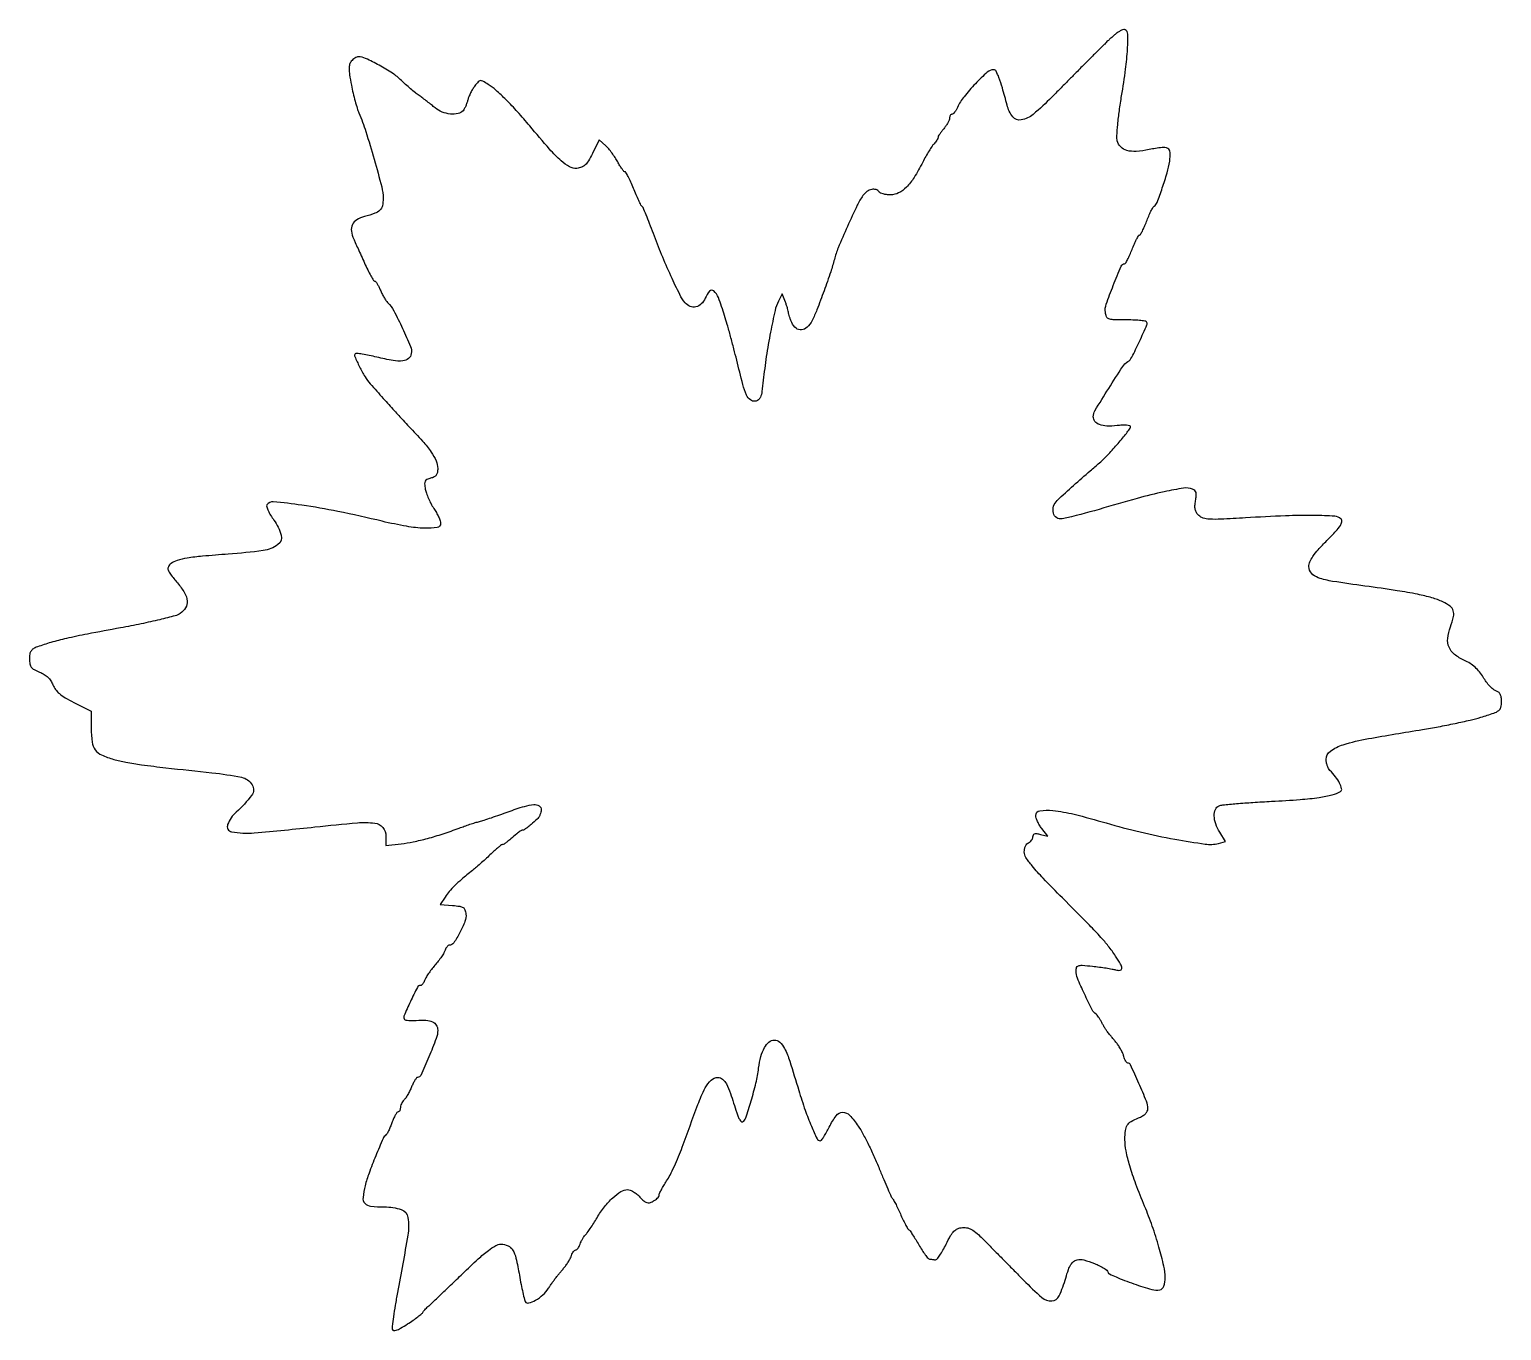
# Model space of a CAD drawing. Extents: x 0 to 512, y 1 to 454.
import ezdxf

# ---------------------------------------------------------------- set-up
doc = ezdxf.new("R2010")
doc.units = 0

msp = doc.modelspace()

# ---------------------------------------------------------------- linework, layer by layer
msp.add_lwpolyline([(377.879077, 452.004453, 0.005207), (376.8949, 451.178797, 0.004861), (375.905104, 450.313885, 0.004846), (375.040919, 449.528634, 0.016474), (374.5, 448.993291, -0.005237), (373.967102, 448.441639, -0.001487), (373.127077, 447.595133, -0.001498), (372.172714, 446.64482, -0.001585), (371.230475, 445.718081, 0.001903), (370.134155, 444.638421, 0.000817), (368.678671, 443.18937, 0.000809), (367.133356, 441.640844, 0.001068), (365.730475, 440.224455, -0.000184), (364.03395, 438.505529, -0.000053), (361.415782, 435.855313, -0.000054), (358.465406, 432.870103, -0.000057), (355.57857, 429.950481, -0.023001), (349.107858, 423.98332, -0.131747), (344.915385, 422.025154, -0.276693), (342.011656, 423.134426, -0.103841), (340.003504, 427.197133, 0.005464), (338.390196, 433.187977, 0.021944), (337.204897, 436.790491, 0.031319), (336.217045, 438.976906, 0.277786), (335.348158, 439.5, 0.185378), (333.149825, 438.655948, 0.018048), (328.98305, 434.621358, 0.023614), (325.038118, 430.107161, 0.06094), (322.78253, 426.422051, -0.026763), (322.2985, 425.49467, -0.035402), (321.756542, 424.711477, -0.038195), (321.234222, 424.153556, -0.187655), (320.839485, 424, 0.157764), (320.5193, 423.896394, 0.097198), (320.246599, 423.604322, 0.079135), (320.062488, 423.168111, 0.060434), (320, 422.65301, -0.097252), (319.868081, 421.981189, -0.02829), (319.4125, 421.024305, -0.027277), (318.765465, 419.981775, -0.026119), (318, 419, 0.015345), (317.234181, 418.060234, 0.01935), (316.5875, 417.143553, 0.017761), (316.110989, 416.34891, 0.126836), (316, 415.918419, -0.113977), (315.910009, 415.528771, -0.029252), (315.590963, 414.961641, -0.02824), (315.140506, 414.340429, -0.025391), (314.607532, 413.750389, 0.048673), (313.912846, 412.905475, 0.01013), (312.874411, 411.287515, 0.010546), (311.742173, 409.351777, 0.009785), (310.662925, 407.321516, -0.021945), (307.701615, 402.063321, -0.055781), (304.991217, 398.629763, -0.081019), (302.308713, 396.676246, -0.117473), (299.470123, 396, -0.02762), (298.141522, 396.073447, -0.034088), (296.921163, 396.29375, -0.036371), (295.954513, 396.613507, -0.157548), (295.5, 397, 0.182179), (294.441107, 397.816425, 0.131156), (292.935304, 397.870039, 0.102211), (291.294137, 397.119455, 0.079031), (289.907189, 395.718575, 0.044109), (287.920646, 392.362855, 0.006059), (284.498674, 384.983939, 0.006382), (281.263749, 377.527706, 0.038696), (279.943036, 373.532009, -0.020982), (278.685539, 369.221227, -0.005834), (276.354659, 362.578295, -0.005629), (273.886839, 356.029609, -0.024561), (272.195543, 352.25, -0.080486), (270.509545, 349.940012, -0.171678), (268.535611, 349.011609, -0.201985), (266.64631, 349.594003, -0.111875), (265.160515, 351.547053, -0.011944), (264.716235, 352.587304, -0.013484), (264.340901, 353.606714, -0.012781), (264.068463, 354.486631, -0.068782), (264, 354.981953, 0.060827), (263.93809, 355.488973, 0.010203), (263.682713, 356.435931, 0.01104), (263.333399, 357.542022, 0.009598), (262.919875, 358.6849), (261.83975, 361.5), (260.514267, 358.991107, 0.066139), (259.308469, 355.727948, 0.008018), (257.74209, 348.225847, 0.009993), (256.281692, 339.708672, 0.011377), (255.232918, 331.5, -0.008515), (254.752282, 327.558765, -0.058232), (254.260175, 325.668718, -0.134556), (253.529388, 324.684216, -0.131484), (252.3924, 324.19911, -0.209287), (250.728458, 324.661075, -0.11714), (249.427371, 326.357913, -0.040972), (248.117516, 330.072237, -0.004931), (245.990017, 338.5, 0.004099), (245.007159, 342.420909, 0.002983), (243.852417, 346.765625, 0.003014), (242.707554, 350.874023, 0.006614), (241.771234, 354, 0.013075), (239.630359, 360.242137, 0.122905), (238.038623, 362.563137, 0.413346), (236.553397, 362.475655, 0.084034), (235, 360, -0.102382), (233.669062, 358.040951, -0.138744), (231.795153, 357.031148, -0.14995), (229.779674, 357.191005, -0.12597), (228.038233, 358.453932, -0.058187), (226.201062, 361.279689, -0.007609), (223.108471, 367.764071, -0.009251), (219.858424, 375.215231, -0.010337), (217.010166, 382.512594, 0.004446), (215.698803, 385.992865, 0.006654), (214.486075, 389.006825, 0.003129), (213.408703, 391.5401, 0.130975), (213.045213, 392, -0.115875), (212.689358, 392.423699, -0.00595), (211.895596, 394.042187, -0.009209), (211.003082, 396.010832, -0.006531), (210.071728, 398.25, 0.009205), (209.141194, 400.453882, 0.014386), (208.251685, 402.310938, 0.008468), (207.453198, 403.799318, 0.271774), (207.111261, 404, -0.222577), (206.765797, 404.1618, -0.016213), (206.102405, 405.012442, -0.0202), (205.357516, 406.126088, -0.013785), (204.598685, 407.446611, 0.021028), (203.72171, 408.922827, 0.014763), (202.618007, 410.510017, 0.014928), (201.469034, 411.969254, 0.029948), (200.462419, 413.035305), (198.182275, 415.17739), (195.776274, 410.338695, -0.018384), (194.390182, 407.7906, -0.0689), (193.258035, 406.36904, -0.099547), (192.018489, 405.588059, -0.066147), (190.377961, 405.201023, -0.150831), (187.873449, 405.708244, -0.058764), (184.960032, 407.773324, -0.029704), (180.905919, 411.892876, -0.005512), (174, 419.976732, 0.009381), (169.782231, 424.837272, 0.012783), (165.788895, 429.046888, 0.014065), (162.265441, 432.382816, 0.041032), (159.597207, 434.402476, 0.01441), (157.698993, 435.532812, 0.156361), (156.836116, 435.705981, 0.183331), (156.099445, 435.327328, 0.021326), (154.897497, 433.873167, 0.02773), (154.163223, 432.782733, 0.018642), (153.443162, 431.464386, 0.018805), (152.840065, 430.131908, 0.034956), (152.469897, 429.005594, -0.023556), (152.152009, 427.958519, -0.019432), (151.718373, 426.87509, -0.019864), (151.241482, 425.910843, -0.048464), (150.797161, 425.255594, -0.169737), (149.081683, 424.223076, -0.077031), (146.430171, 424.085669, -0.069114), (143.532322, 424.794798, -0.078966), (141.080312, 426.25, 0.005909), (139.839269, 427.256445, 0.00352), (138.339454, 428.426562, 0.003523), (136.828214, 429.571721, 0.006083), (135.553016, 430.5, -0.015496), (134.233127, 431.499352, -0.007033), (132.56616, 432.883915, -0.006956), (130.84764, 434.394501, -0.009474), (129.343449, 435.806944, 0.048899), (126.270312, 438.267655, 0.019308), (121.616483, 441.050008, 0.016441), (116.933329, 443.413342, 0.106858), (114.372445, 443.990231, 0.10387), (113.848725, 443.884976, 0.040995), (113.195963, 443.539083, 0.038326), (112.529248, 443.036614, 0.038926), (111.950776, 442.440688, 0.103818), (111.359871, 441.321642, 0.070618), (111.161235, 439.890706, 0.039229), (111.334176, 437.773067, 0.008701), (111.976088, 434.190688, 0.008692), (112.575039, 431.409099, 0.008105), (113.28339, 428.58414, 0.008109), (113.994017, 426.095159, 0.027114), (114.573664, 424.5, -0.023546), (116.984404, 418.010338, -0.007952), (119.89502, 408.351519, -0.005674), (122.512702, 398.722407, -0.064163), (123.008167, 394.809017, -0.048851), (122.746022, 392.191993, -0.151102), (121.908035, 390.648525, -0.110059), (120.164653, 389.569471, -0.019976), (116.502036, 388.456323, 0.073157), (113.836595, 387.325749, 0.146119), (112.31754, 385.639888, 0.145678), (111.969046, 383.393274, 0.072555), (112.772902, 380.600759, -0.000163), (113.310061, 379.413296, -0.000032), (114.273551, 377.28116, -0.000034), (115.395782, 374.796867, -0.000032), (116.545879, 372.25, 0.008639), (117.677663, 369.854498, 0.013467), (118.742917, 367.835938, 0.007592), (119.690556, 366.210014, 0.262789), (120.062548, 366, -0.230173), (120.402574, 365.834714, -0.024245), (120.928647, 365.093731, -0.026088), (121.495175, 364.096746, -0.017971), (122.035279, 362.914829, 0.018026), (122.617787, 361.640491, 0.016145), (123.310995, 360.362742, 0.016419), (124.0082, 359.256119, 0.047625), (124.583617, 358.55924, -0.074934), (126.7334, 355.64645, -0.013282), (129.751053, 349.550452, -0.010338), (132.5025, 343.261601, -0.134003), (132.819235, 340.747588, -0.187312), (131.862107, 339.042172, -0.148116), (129.894272, 338.221881, -0.069219), (126.47562, 338.349681, -0.016187), (120.851172, 339.536472, 0.009102), (118.147617, 340.147068, 0.013832), (115.776418, 340.569392, 0.008404), (113.810098, 340.830041, 0.228975), (113.329177, 340.66251, 0.310128), (113.151266, 339.706293, 0.011406), (114.803828, 336.198786, 0.020202), (116.722624, 332.715589, 0.045199), (118.51175, 330.283524, 0.001168), (123.062352, 325.166967, 0.001999), (126.886491, 320.921666, 0.002301), (129.967332, 317.560107, 0.00729), (132.072286, 315.35, -0.011841), (136.749134, 310.349172, -0.032186), (139.73654, 306.530808, -0.046494), (141.45082, 303.441704, -0.103798), (142, 300.824772, -0.045417), (141.873842, 299.43874, -0.111338), (141.474415, 298.502648, -0.119224), (140.732342, 297.866877, -0.056351), (139.54445, 297.4218, 0.04614), (138.236532, 296.961906, 0.170983), (137.617541, 296.362858, 0.136132), (137.433463, 295.418339, 0.025475), (137.662606, 293.652748, 0.039827), (138.050661, 292.191732, 0.01897), (138.767453, 290.382206, 0.018668), (139.664067, 288.537505, 0.025183), (140.618156, 286.946249, -0.019935), (141.529859, 285.461235, -0.021209), (142.300333, 283.93814, -0.02138), (142.848363, 282.578541, -0.085308), (143, 281.696249, -0.368519), (141.78779, 280.274904, -0.048873), (137.524167, 280.015261, -0.034641), (131.140825, 280.695092, -0.014786), (122.728594, 282.443517, 0.008048), (107.285882, 285.870882, 0.015232), (94.726353, 288.050651, 0.010214), (84.823129, 289.254367, 0.286945), (82.596167, 288.155602, 0.218612), (82.514055, 287.492054, 0.029484), (83.029925, 286.147209, 0.029566), (83.877434, 284.536432, 0.020865), (85.007513, 282.830932, -0.087104), (87.536508, 277.63725, -0.312061), (86.417771, 274.323576, -0.127684), (81.332246, 272.255482, -0.015225), (69.138227, 271.009879, 0.004445), (60.19853, 270.291036, 0.018463), (54.830451, 269.610787, 0.030067), (51.353758, 268.822056, 0.096286), (49.25, 267.739668, 0.1025), (48.335764, 266.652811, 0.20721), (48.241031, 265.559423, 0.084282), (49.046003, 264.051626, 0.009365), (51.5, 261, -0.040747), (53.952065, 257.525425, -0.111189), (54.869056, 254.678792, -0.158532), (54.334486, 252.335395, -0.113491), (52.46002, 250.381847, -0.080404), (50.660013, 249.578926, -0.005708), (45.316966, 248.227715, -0.007931), (38.870085, 246.783228, -0.005897), (31.71002, 245.385677, 0.002386), (20.171718, 243.217555, 0.008579), (12.842484, 241.673233, 0.013133), (7.471038, 240.295424, 0.018284), (2.75, 238.762704, 0.046262), (1.356534, 238.101666, 0.114342), (0.544118, 237.324698, 0.107409), (0.127312, 236.237204, 0.03802), (0, 234.565326, 0.042133), (0.148159, 232.810206, 0.122089), (0.632027, 231.701189, 0.107411), (1.619691, 230.86521, 0.028633), (3.503221, 229.998736, -0.04237), (5.111741, 229.204599, -0.054399), (6.422592, 228.203982, -0.057195), (7.43673, 226.989788, -0.055034), (8.164892, 225.56209, 0.070245), (9.053134, 223.943636, 0.05728), (10.411088, 222.505221, 0.042284), (12.432287, 221.076833, 0.016951), (15.411671, 219.461573), (21.5, 216.423147), (21.5, 210.36772, 0.032313), (21.805016, 205.652989, 0.125837), (22.879489, 202.959471, 0.130638), (25.090353, 201.167727, 0.035966), (29.333764, 199.621826, 0.023958), (33.546285, 198.637469, 0.011691), (38.997486, 197.767451, 0.006177), (47.453428, 196.726118, 0.001069), (63.48152, 194.987669, -0.023757), (73.766696, 193.397341, -0.206975), (77.473936, 190.811241, -0.311429), (77.288409, 187.126554, -0.045521), (71.929183, 181.317056, 0.118481), (68.932311, 176.938622, 0.467127), (70.31737, 174.460434, 0.068687), (78.177784, 174.067265, 0.00528), (99.285998, 176.136992, -0.005126), (114.070765, 177.591258, -0.054746), (120.096862, 177.461145, -0.187153), (122.886277, 175.933667, -0.17675), (124, 172.881536), (124, 169.720194), (129.25, 170.288038, 0.0242), (133.492532, 170.955867, 0.014661), (138.438563, 172.134004, 0.013438), (143.845943, 173.747839, 0.011206), (149.5, 175.743558, -0.006268), (151.250778, 176.381043, -0.004608), (153.20625, 177.045258, -0.004657), (155.068241, 177.639473, -0.010338), (156.5, 178.049512, 0.012958), (158.102814, 178.517638, 0.003302), (160.675, 179.360564, 0.003363), (163.6, 180.36248, 0.003402), (166.5, 181.399883, -0.012632), (172.140011, 183.300789, -0.060446), (175.475374, 183.904535, -0.16012), (177.262759, 183.430555, -0.253755), (178, 182.071429, -0.063949), (177.892742, 181.236234, -0.042055), (177.569569, 180.321205, -0.04192), (177.095701, 179.468768, -0.061534), (176.534704, 178.821429, -0.005283), (174.50099, 177.025987, -0.016558), (173.082987, 175.8803, -0.020654), (172.055038, 175.169228, -0.141906), (171.470778, 175, 0.116423), (171.147763, 174.923753, 0.023332), (170.62795, 174.632812, 0.023499), (170.041928, 174.228524, 0.020038), (169.463275, 173.75, -0.005073), (167.467412, 171.996346, -0.015711), (166.072188, 170.869641, -0.018901), (165.060286, 170.162242, -0.144062), (164.508873, 170, 0.165781), (164.153468, 169.878831, 0.00712), (163.104376, 169.045312, 0.011513), (161.879365, 167.995249, 0.007883), (160.535811, 166.75, -0.005648), (159.010395, 165.323462, -0.003751), (157.230199, 163.720312, -0.003776), (155.478306, 162.18978, -0.007355), (154.05365, 161, 0.00586), (150.296117, 157.880974, 0.017188), (147.809754, 155.615698, 0.024154), (146.02008, 153.691618, 0.03023), (144.563416, 151.73713), (142.850127, 149.122319), (147.175063, 148.811159, -0.017148), (149.652045, 148.547325, -0.10846), (150.833356, 148.107415, -0.166539), (151.468276, 147.303021, -0.055827), (151.809279, 145.824032, -0.121602), (151.483199, 143.269271, -0.029926), (149.710438, 139.391579, -0.025529), (147.561229, 135.803556, -0.250041), (146.054843, 135, 0.1562), (145.661598, 134.874078, 0.062111), (145.23979, 134.485938, 0.053405), (144.855485, 133.91956, 0.044636), (144.572203, 133.25, -0.057506), (144.164883, 132.352214, -0.014165), (143.290808, 130.985938, -0.014312), (142.193404, 129.468377, -0.013877), (141, 128, 0.013877), (139.806596, 126.531623, 0.014312), (138.709192, 125.014063, 0.014165), (137.835117, 123.647786, 0.057506), (137.427797, 122.75, -0.041733), (137.149041, 122.080347, -0.051216), (136.777858, 121.514063, -0.05976), (136.375279, 121.124581, -0.163814), (136.005234, 121, 0.282039), (134.927545, 120.339566, 0.008436), (132.510166, 115.390083, 0.008196), (130.255087, 110.354825, 0.306621), (130.480225, 109.186442, 0.154646), (130.918826, 108.958916, 0.022471), (131.928729, 108.83023, 0.023666), (133.17395, 108.787274, 0.018278), (134.530764, 108.854344, -0.033545), (137.915448, 108.918246, -0.095392), (140.197526, 108.363664, -0.150601), (141.510894, 107.194072, -0.136917), (142, 105.441413, -0.090717), (141.461693, 102.498861, -0.01032), (138.928237, 96.201947, -0.005456), (136.070077, 89.698391, -0.294555), (134.987433, 89, 0.229631), (134.624557, 88.824068, 0.024992), (134.071003, 88.045313, 0.026597), (133.476896, 86.995044, 0.018356), (132.913551, 85.75, -0.017383), (132.309845, 84.408817, -0.015731), (131.595288, 83.066518, -0.015977), (130.879264, 81.905418, -0.047457), (130.29223, 81.178571, 0.046868), (129.797637, 80.56765, 0.036919), (129.379593, 79.82567, 0.038063), (129.09291, 79.071344, 0.071899), (129, 78.428571, -0.05398), (128.940825, 77.88205, -0.073709), (128.765261, 77.419643, -0.093404), (128.505811, 77.109279, -0.17378), (128.200888, 77, 0.243541), (127.817295, 76.801378, 0.024124), (127.242357, 75.898438, 0.026112), (126.632108, 74.686733, 0.01768), (126.05996, 73.25, -0.012006), (125.492796, 71.777395, -0.015456), (124.898056, 70.454688, -0.013267), (124.344007, 69.390445, -0.116349), (123.988795, 69, 0.14174), (122.977741, 67.770563, 0.004461), (120.437995, 61.724894, 0.009415), (118.103267, 55.704648, 0.025835), (116.758874, 51.350378, 0.034383), (116.011794, 47.223061, 0.216225), (116.659759, 45.238304, 0.184944), (118.664171, 44.23625, 0.024463), (123.490054, 44, -0.080539), (129.30894, 43.056589, -0.281854), (131.653912, 40.271868, -0.080271), (131.593631, 34.103422, -0.004029), (128.009388, 14.183615, 0.004573), (127.21579, 9.745388, 0.006452), (126.595967, 5.775717, 0.003934), (126.145289, 2.435531, 0.085775), (126.18946, 1.452076, 0.297888), (126.648551, 1.001764, 0.132159), (127.533743, 1.060347, 0.050396), (129.040851, 1.750782, 0.010729), (131.5, 3.26442, 0.007636), (133.440982, 4.559737, 0.010636), (135.134629, 5.781729, 0.007333), (136.504211, 6.846771, 0.121904), (136.85193, 7.30175, -0.059688), (137.080704, 7.692936, -0.01825), (137.514892, 8.224492, -0.017983), (138.048739, 8.789131, -0.018753), (138.614622, 9.30579, 0.013779), (139.566567, 10.157726, 0.00063), (142.732911, 13.160138, 0.00105), (146.479223, 16.73648, 0.000752), (150.653258, 20.75, -0.005761), (156.088716, 25.872644, -0.022505), (159.620573, 28.842989, -0.035847), (162.156386, 30.513773, -0.128431), (164.018121, 31, -0.104499), (166.443845, 30.487429, -0.156277), (168.05049, 29.059618, -0.077693), (169.210031, 26.149273, -0.012809), (170.405925, 20.202469, 0.005147), (170.994887, 17.022389, 0.007039), (171.594896, 14.172405, 0.00479), (172.15256, 11.803064, 0.078369), (172.467017, 11.053368, 0.331443), (173.692613, 10.567929, 0.064532), (176.030368, 11.53395, 0.054658), (178.574449, 13.388683, 0.062983), (180.52133, 15.672897, -0.003964), (181.279737, 16.810594, -0.003984), (182.054833, 17.934212, -0.003892), (182.745995, 18.903142, -0.01593), (183.188367, 19.47401, 0.000266), (183.640972, 20.021751, 0.000071), (184.3611, 20.894444, 0.000072), (185.179358, 21.886634, 0.000074), (185.988848, 22.868778, 0.020569), (186.779891, 23.913574, 0.016675), (187.54268, 25.094336, 0.016991), (188.173268, 26.23169, 0.041256), (188.537699, 27.118778, -0.039166), (188.829966, 27.838739, -0.049249), (189.213544, 28.447391, -0.057555), (189.625686, 28.867575, -0.171677), (190, 29, 0.178305), (190.376599, 29.138709, 0.055224), (190.796978, 29.585761, 0.047348), (191.19221, 30.230841, 0.036951), (191.498121, 30.99408, -0.032214), (191.831576, 31.849393, -0.022236), (192.312257, 32.771326, -0.02249), (192.856211, 33.619886, -0.042018), (193.3809, 34.24408, 0.040386), (194.02984, 35.011002, 0.007605), (195.077111, 36.521206, 0.008086), (196.248175, 38.328499, 0.00733), (197.400079, 40.232367, -0.034074), (199.964373, 44.000157, -0.040583), (202.884168, 47.154401, -0.045155), (205.739101, 49.336507, -0.141524), (208.036256, 50, -0.099803), (208.926913, 49.820432, -0.036721), (210.075005, 49.235357, -0.034613), (211.270161, 48.393061, -0.035018), (212.332738, 47.396959, 0.02296), (213.720287, 46.031934, 0.105193), (214.694418, 45.471999, 0.144284), (215.647048, 45.447719, 0.057636), (216.873207, 45.932142, 0.033399), (217.6872, 46.440401, 0.04), (218.375255, 47.025727, 0.044236), (218.856426, 47.59987, 0.153466), (219, 48.056624, -0.110914), (219.131519, 48.642221, -0.01138), (219.771222, 49.918562, -0.013747), (220.619982, 51.418786, -0.010563), (221.625435, 53.010181, 0.02775), (222.825939, 55.063258, 0.010121), (224.301663, 58.091956, 0.009998), (225.785362, 61.476392, 0.011779), (227.049216, 64.73874, -0.002656), (232.483275, 79.562937, -0.029208), (235.03578, 85.355262, -0.087652), (237.085668, 88.061156, -0.189111), (239.479152, 89, -0.179436), (241.056875, 88.414962, -0.09332), (242.385949, 86.752821, -0.040359), (243.813838, 83.447038, -0.00644), (245.992971, 76.740791, 0.024468), (246.505041, 75.33895, 0.042982), (247.080127, 74.247841, 0.058401), (247.630094, 73.57828, 0.342541), (248.053461, 73.53304, 0.176135), (249.140325, 74.909057, 0.007684), (251.005762, 80.845422, 0.014052), (252.668322, 87.070154, 0.025671), (253.617282, 92.239172, -0.03195), (254.417034, 96.307357, -0.061425), (255.649925, 99.387993, -0.086919), (257.208233, 101.327749, -0.182128), (258.992565, 102, -0.181922), (261.008798, 101.241297, -0.099041), (262.639158, 99.112367, -0.036752), (264.425189, 94.674724, -0.00433), (267.578228, 84.5, 0.010212), (269.795698, 77.631148, 0.017521), (271.958855, 72.016259, 0.01249), (273.931119, 67.690147, 0.287032), (275.034284, 67, 0.236164), (275.459484, 67.212697, 0.014763), (276.29241, 68.395312, 0.019274), (277.223902, 69.929921, 0.012917), (278.174157, 71.75, -0.045901), (280.582667, 75.704323, -0.229466), (282.820102, 76.871619, -0.21474), (285.230858, 75.871319, -0.04046), (288.279944, 72.050662, -0.024573), (289.858574, 69.438127, -0.009043), (291.83452, 65.608327, -0.008938), (293.845473, 61.340737, -0.010615), (295.585307, 57.239951, 0.003473), (297.121163, 53.471113, 0.005251), (298.51513, 50.214235, 0.002195), (299.746088, 47.452643, 0.117664), (300.095901, 47, -0.099091), (300.431172, 46.597611, -0.005876), (301.17447, 45.188403, -0.008665), (302.0163, 43.47331, -0.00627), (302.896871, 41.534988, 0.008194), (303.787555, 39.594263, 0.011063), (304.660118, 37.871296, 0.008263), (305.439034, 36.470342, 0.10866), (305.836892, 36.034988, -0.08663), (306.258828, 35.61193, -0.006468), (307.179121, 34.26184, -0.008804), (308.233749, 32.608346, -0.006571), (309.340166, 30.75, 0.012795), (310.461096, 28.919496, 0.017994), (311.559583, 27.35125, 0.014368), (312.535395, 26.134009, 0.179638), (313.042154, 25.85, 0.005314), (313.485964, 25.785323, 0.002875), (314.033342, 25.714687, 0.002863), (314.591539, 25.64916, 0.004515), (315.071351, 25.6, 0.249574), (315.623604, 25.830945, 0.019644), (316.614845, 27.145, 0.023047), (317.717243, 28.899836, 0.015401), (318.821351, 31, -0.014599), (320.382914, 33.981901, -0.066028), (321.558786, 35.549819, -0.104704), (322.816463, 36.386104, -0.070176), (324.500688, 36.794764, -0.086568), (326.335168, 36.657312, -0.081965), (328.053303, 35.908399, -0.04582), (330.147985, 34.261813, -0.009444), (333.500688, 30.967212, 0.000208), (336.249937, 28.163934, 0.000119), (339.57766, 24.775252, 0.000118), (342.930581, 21.364143, 0.000196), (345.763685, 18.485492, 0.019662), (352.162163, 12.480774, 0.193767), (355.58679, 11.301807, 0.278999), (358.11987, 13.017715, 0.038629), (360.418469, 19.237012, -0.015493), (361.348232, 22.161848, -0.055983), (362.198141, 23.918531, -0.090545), (363.165209, 24.971155, -0.100646), (364.408433, 25.566374, -0.129871), (366.709722, 25.537855, -0.029999), (370.408096, 24.268304, -0.028033), (373.896787, 22.597242, -0.179309), (375.157755, 21.139646, 0.196368), (375.589324, 20.672799, 0.006501), (377.942338, 19.611149, 0.011498), (380.814508, 18.43776, 0.007649), (384.156587, 17.219497, 0.012735), (390.369579, 15.237603, 0.120717), (393.138855, 15.118313, 0.273442), (394.535104, 16.370496, 0.076626), (395, 19.386214, 0.0571), (394.543558, 23.370073, 0.01285), (392.827028, 29.986202, 0.013565), (390.501925, 37.328622, 0.015463), (387.872203, 44.216119, -0.009313), (384.813763, 51.940048, -0.017654), (382.689442, 58.28449, -0.021767), (381.404914, 63.438184, -0.051159), (381.015313, 67.380272, -0.026469), (381.197476, 70.592881, -0.113149), (381.824398, 72.394299, -0.123197), (383.143435, 73.661588, -0.033982), (385.75, 74.928094, 0.037402), (387.113723, 75.602269, 0.060401), (388.139727, 76.389637, 0.075591), (388.780592, 77.242002, 0.124081), (389, 78.112519, 0.095897), (388.494927, 80.721707, 0.008483), (385.874128, 86.931125, 0.004442), (382.957042, 93.372534, 0.292074), (381.974521, 94, -0.218425), (381.643968, 94.151637, -0.046626), (381.268671, 94.680205, -0.040691), (380.91358, 95.428824, -0.028922), (380.635639, 96.315592, 0.042718), (380.270715, 97.376524, 0.020629), (379.635129, 98.666087, 0.020287), (378.85749, 99.964129, 0.027397), (378.045768, 101.065592, 0.000133), (377.211951, 102.075576, 0.000129), (376.367669, 103.097145, 0.000127), (375.623638, 103.996472, 0.000471), (375.153808, 104.562986, -0.026371), (374.728283, 105.13381, -0.008306), (374.152539, 106.029593, -0.008271), (373.542324, 107.052006, -0.009081), (372.985567, 108.062986, 0.013977), (372.439128, 109.032636, 0.015778), (371.859893, 109.931002, 0.015142), (371.323056, 110.660339, 0.078523), (370.957919, 111, -0.12842), (369.579255, 112.563014, -0.008342), (366.921936, 118.054473, -0.009587), (364.486781, 123.584122, -0.099237), (364, 126.012593, -0.081042), (364.20725, 127.282855, -0.245827), (364.819253, 127.870668, -0.089935), (366.140105, 128.008211, -0.006748), (369.75, 127.685627, -0.006619), (372.116405, 127.410222, -0.006643), (374.471875, 127.072556, -0.006514), (376.517826, 126.724097, -0.026252), (377.75, 126.430107, 0.094465), (379.319841, 126.275234, 0.388591), (379.908735, 126.920832, 0.131443), (379.500555, 128.435949, 0.017923), (377.741493, 131.239279, 0.016073), (375.230578, 134.694846, 0.020108), (372.675113, 137.724312, 0.009385), (368.693493, 141.915927, 0.001003), (359.25, 151.452629, -0.004308), (352.578835, 158.279291, -0.018163), (348.765368, 162.549628, -0.027613), (346.572292, 165.511157, -0.146585), (346, 167.42129, -0.052764), (346.111436, 168.474332, -0.056418), (346.440625, 169.455918, -0.063298), (346.925591, 170.224795, -0.129527), (347.5, 170.638374, 0.079565), (348.073415, 170.970663, 0.065427), (348.559375, 171.485936, 0.066633), (348.887942, 172.098404, 0.090073), (349, 172.715397, -0.115515), (349.155271, 173.37851, -0.201935), (349.575403, 173.741282, -0.11353), (350.34149, 173.80861, -0.026875), (351.609107, 173.561972), (354.218214, 172.907128), (352.109107, 175.588423, -0.030015), (351.301902, 176.751999, -0.028041), (350.61955, 178.029972, -0.029179), (350.144376, 179.233557, -0.079586), (350, 180.134859, -0.37305), (351.419397, 181.772525, -0.062333), (355.928591, 181.853925, -0.03448), (363.346514, 180.539413, -0.010162), (374.5, 177.516828, 0.013268), (386.336276, 174.387985, 0.013063), (398.383109, 171.873484, 0.010328), (408.962553, 170.177111, 0.096357), (413.554483, 170.424318), (415.954392, 171.026657), (413.980934, 174.263329, -0.05247), (412.575789, 177.227325, -0.078362), (412.059345, 180.042356, -0.107002), (412.477703, 182.239523, -0.199982), (413.75, 183.484864, -0.071014), (415.020409, 183.793259, -0.002762), (419.832812, 184.231596, -0.004869), (425.551324, 184.66459, -0.003412), (432, 185.04558, 0.005406), (441.966679, 185.674311, 0.017392), (448.572973, 186.39454, 0.025472), (453.123146, 187.289963, 0.077237), (456.021766, 188.513452, 0.329044), (456.388265, 189.427192, 0.053781), (455.670789, 191.323111, 0.044667), (454.248063, 193.59993, 0.033959), (452.316595, 195.821429, -0.074355), (451.811695, 196.506502, -0.038437), (451.38675, 197.484598, -0.037149), (451.096981, 198.579333, -0.046157), (451, 199.627659, -0.241637), (452.490258, 202.531277, -0.080592), (456.898011, 204.723828, -0.03145), (465.668769, 206.850433, -0.004172), (484.5, 210.01808, 0.006692), (490.008657, 210.973271, 0.005649), (495.810937, 212.127551, 0.005703), (501.07979, 213.30065, 0.015766), (504.75, 214.284902, 0.006941), (509.336233, 215.740957, 0.079574), (511.011102, 216.613157, 0.173017), (511.759918, 217.733409, 0.061724), (512, 219.670787, 0.035459), (511.891667, 221.196446, 0.084213), (511.545897, 222.276596, 0.108535), (510.931887, 223.014429, 0.088526), (510.020345, 223.493543, -0.098932), (509.097061, 224.003408, -0.028753), (507.91224, 225.127868, -0.027685), (506.694573, 226.577399, -0.02641), (505.623758, 228.174886, 0.03632), (504.318373, 230.04132, 0.038309), (502.777822, 231.66377, 0.038843), (501.029239, 233.012631, 0.039636), (499.104465, 234.064592, -0.060501), (495.631035, 236.155204, -0.128463), (493.738953, 238.630678, -0.127363), (493.290364, 241.730369, -0.058958), (494.214718, 245.724595, 0.027008), (495.282577, 249.287504, 0.134243), (495.221088, 251.357305, 0.163608), (494.128142, 252.885224, 0.045646), (491.562463, 254.403335, 0.04055), (487.792059, 255.831184, 0.020061), (482.817639, 257.052924, 0.012923), (475.694806, 258.31139, 0.003618), (464.5, 259.90948, -0.005347), (453.250034, 261.555154, -0.044799), (448.271339, 262.802504, -0.126047), (445.890751, 264.381982, -0.185647), (445, 266.698344, -0.102188), (445.339057, 268.340006, -0.049028), (446.385153, 270.230912, -0.033023), (448.239551, 272.574864, -0.011399), (451.210603, 275.712492, 0.007592), (454.409224, 279.039346, 0.04222), (455.939211, 280.985776, 0.100799), (456.459298, 282.284635, 0.246067), (456.161233, 283.239397, 0.183989), (453.977049, 284.219356, 0.011555), (446.798923, 284.46871, 0.013028), (436.861128, 284.325218, 0.004886), (422.946205, 283.625224, -0.00301), (414.35761, 283.160869, -0.025021), (410.45872, 283.168816, -0.059887), (408.197409, 283.560944, -0.124149), (406.669333, 284.473524, -0.064208), (405.896744, 285.474856, -0.080048), (405.473321, 286.56925, -0.067169), (405.37383, 287.888525, -0.031655), (405.582438, 289.587739, 0.0232), (405.823863, 291.312724, 0.085923), (405.737727, 292.404102, 0.137022), (405.324013, 293.122444, 0.102736), (404.552492, 293.618231, 0.129004), (401.42113, 293.963496, 0.01643), (394.692659, 292.741681, 0.014466), (385.280215, 290.424138, 0.00518), (372, 286.595167, -0.02029), (359.209614, 283.322512, -0.410118), (356.137705, 285.284908, -0.264894), (357.47663, 289.7076, -0.013809), (368.947129, 300, 0.003518), (372.155132, 302.761481, 0.016098), (373.953894, 304.437086, 0.01435), (375.730155, 306.306172, 0.002408), (379.012127, 310, 0.008852), (380.530064, 311.787936, 0.012509), (381.81277, 313.43664, 0.008685), (382.81489, 314.84391, 0.147403), (382.985884, 315.380052, 0.363599), (382.731087, 315.694212, 0.029758), (381.602334, 315.84452, 0.029065), (380.073973, 315.867099, 0.017227), (378.256102, 315.725399, -0.034542), (374.698035, 315.571651, -0.083765), (372.125579, 316.074422, -0.133667), (370.580408, 317.191374, -0.171433), (370, 318.834436, -0.136901), (370.571715, 320.88336, -0.003947), (375.36174, 328.659129, -0.004606), (380.224481, 336.258697, -0.110139), (382.026251, 338.016224, 0.137964), (383.376465, 339.486004, 0.008074), (386.060869, 345.005345, 0.005191), (388.681635, 350.778358, 0.312443), (388.477034, 351.842797, 0.163877), (387.938858, 352.103007, 0.009001), (386.048981, 352.306947, 0.013181), (383.750852, 352.452231, 0.009194), (381.153164, 352.5, -0.006586), (376.926169, 352.555678, -0.083669), (375.371959, 352.859892, -0.20482), (374.598521, 353.60135, -0.071871), (374.196066, 355.120578, -0.113204), (374.509129, 357.955538, -0.010834), (376.955332, 364.512085, -0.006552), (379.726037, 371.216899, -0.299999), (380.913746, 372, 0.268944), (381.244643, 372.191863, 0.010634), (381.939922, 373.46875, 0.016291), (382.709643, 375.08369, 0.010507), (383.5, 377, -0.010475), (384.290214, 378.916313, -0.016245), (385.059499, 380.53125, -0.010579), (385.754309, 381.808555, -0.269087), (386.084283, 382, 0.268663), (386.411038, 382.189232, 0.011678), (387.066141, 383.395312, 0.017168), (387.78823, 384.929544, 0.011103), (388.522436, 386.75, -0.010882), (389.271823, 388.61047, -0.014326), (390.040019, 390.270884, -0.011758), (390.745702, 391.608387, -0.11955), (391.169231, 392.065776, 0.156407), (392.192189, 393.344711, 0.008084), (394.017634, 398.373867, 0.013882), (395.659924, 403.604014, 0.029491), (396.575288, 407.745462, 0.051158), (396.743249, 410.723624, 0.259885), (395.900052, 412.085401, 0.160167), (393.927435, 412.465245, 0.018664), (389.436421, 411.718677, -0.032763), (384.944318, 411.101438, -0.08441), (381.695177, 411.418821, -0.128001), (379.548879, 412.648884, -0.138338), (378.351299, 414.73645, -0.077203), (378.192796, 416.458129, -0.00833), (378.50906, 420.455377, -0.010009), (379.066485, 425.254474, -0.007688), (379.860401, 430.47122, 0.00852), (381.246619, 439.682914, 0.019277), (381.906726, 446.701505, 0.017845), (382.007803, 451.873627, 0.255629), (381.129077, 453.420226, 0.198949), (380.637067, 453.500032, 0.044747), (379.815134, 453.226375, 0.039764), (378.853793, 452.713213, 0.029462)], format="xyb", close=True)

doc.saveas('drawing.dxf')
